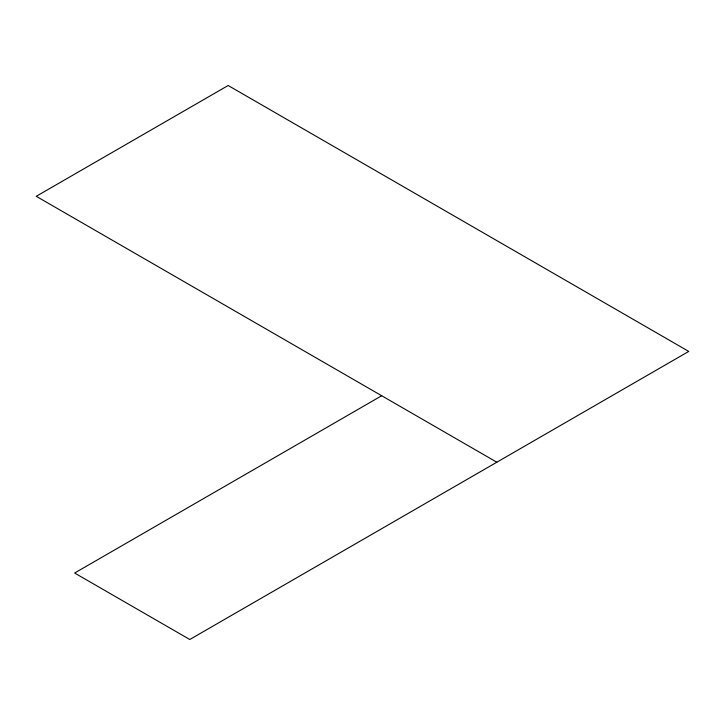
<?xml version="1.0" encoding="UTF-8"?>
<svg xmlns="http://www.w3.org/2000/svg" width="725" height="725" viewBox="0 0 725 725"><rect width="100%" height="100%" fill="white"/><g stroke="black" fill="none" stroke-linecap="round" stroke-linejoin="round"><path stroke-width="1.09" d="M381.694 395.741L74.63 573.022L189.778 639.495L688.75 351.417L228.157 85.505L36.25 196.303L496.843 462.224"/></g></svg>
